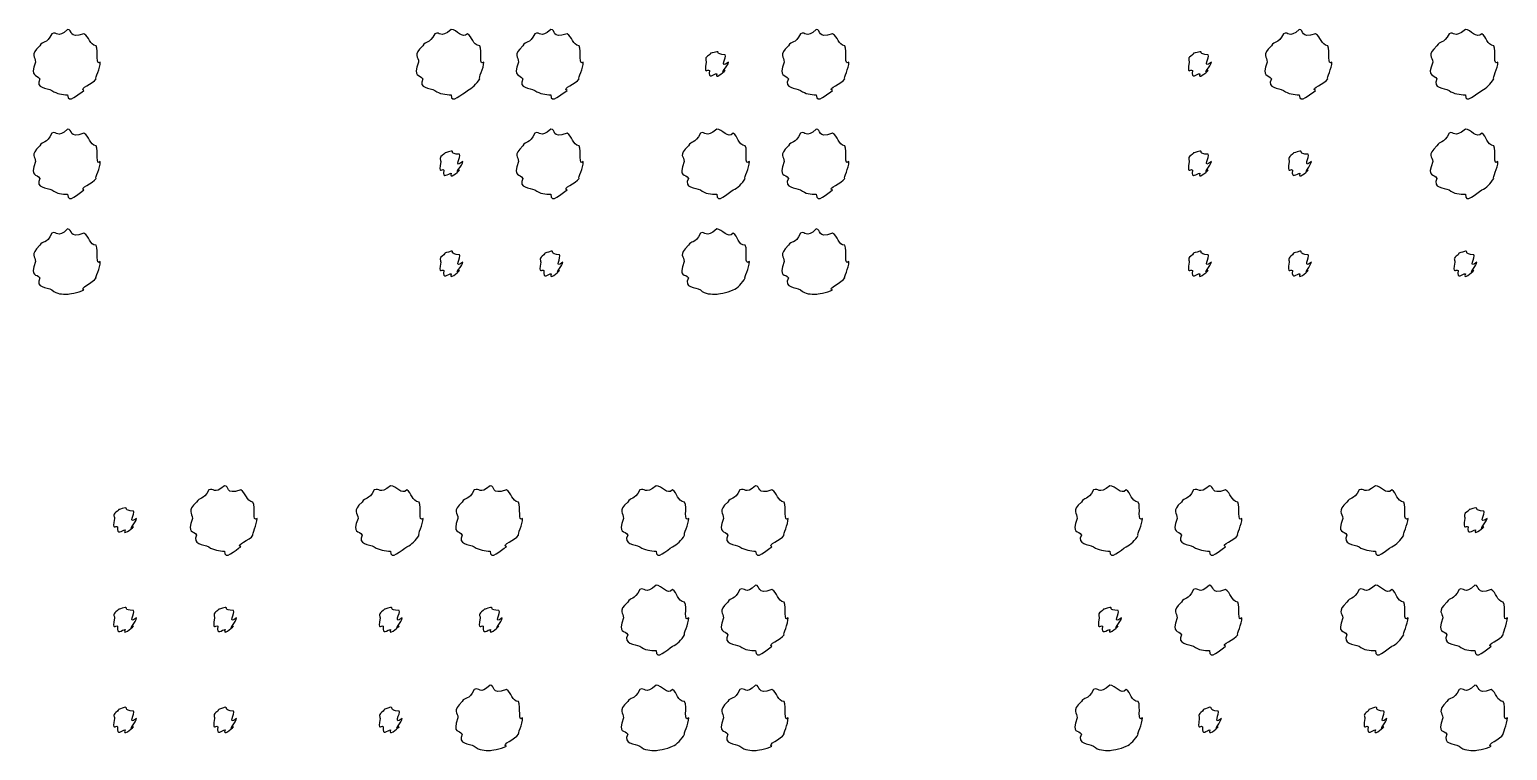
# Model space of a CAD drawing. Header units: millimetres. Extents: x -178 to -32, y 41 to 266.
# Drawn here: x -139.6 to -124.12, y 210.85 to 218.41 of the extents above; entities that cross this region are included whole.
import ezdxf

# ---------------------------------------------------------------- set-up
doc = ezdxf.new("R2010")
doc.units = ezdxf.units.MM
doc.layers.get('0').update_dxf_attribs({"linetype": 'CONTINUOUS'})

msp = doc.modelspace()

# ---------------------------------------------------------------- linework, layer by layer
at = {"color": 0}
for p, q in [((-139.204, 218.408), (-139.204, 218.408)), ((-135.185, 218.408), (-135.185, 218.408)), ((-134.143, 218.408), (-134.143, 218.408)), ((-131.361, 218.408), (-131.361, 218.408)), ((-126.301, 218.408), (-126.301, 218.408)), ((-124.561, 218.408), (-124.561, 218.408)), ((-132.403, 218.176), (-132.403, 218.176)), ((-127.343, 218.176), (-127.343, 218.176)), ((-139.204, 217.366), (-139.204, 217.366)), ((-134.143, 217.366), (-134.143, 217.366)), ((-132.403, 217.366), (-132.403, 217.366)), ((-131.361, 217.366), (-131.361, 217.366)), ((-124.561, 217.366), (-124.561, 217.366)), ((-135.185, 217.135), (-135.185, 217.135)), ((-127.343, 217.135), (-127.343, 217.135)), ((-126.295, 217.135), (-126.295, 217.135)), ((-139.204, 216.319), (-139.204, 216.319)), ((-132.403, 216.319), (-132.403, 216.319)), ((-131.361, 216.319), (-131.361, 216.319)), ((-135.185, 216.087), (-135.185, 216.087)), ((-134.138, 216.087), (-134.138, 216.087)), ((-127.343, 216.087), (-127.343, 216.087)), ((-126.295, 216.087), (-126.295, 216.087)), ((-124.561, 216.087), (-124.561, 216.087)), ((-137.561, 213.628), (-137.561, 213.628)), ((-135.821, 213.628), (-135.821, 213.628)), ((-134.779, 213.628), (-134.779, 213.628)), ((-133.038, 213.628), (-133.038, 213.628)), ((-131.996, 213.628), (-131.996, 213.628)), ((-128.285, 213.628), (-128.285, 213.628)), ((-127.243, 213.628), (-127.243, 213.628)), ((-125.503, 213.628), (-125.503, 213.628)), ((-138.603, 213.396), (-138.603, 213.396)), ((-124.456, 213.396), (-124.456, 213.396)), ((-133.038, 212.586), (-133.038, 212.586)), ((-131.996, 212.586), (-131.996, 212.586)), ((-127.243, 212.586), (-127.243, 212.586)), ((-125.503, 212.586), (-125.503, 212.586)), ((-124.461, 212.586), (-124.461, 212.586)), ((-138.603, 212.354), (-138.603, 212.354)), ((-137.555, 212.354), (-137.555, 212.354)), ((-135.821, 212.354), (-135.821, 212.354)), ((-134.773, 212.354), (-134.773, 212.354)), ((-128.285, 212.354), (-128.285, 212.354)), ((-134.779, 211.539), (-134.779, 211.539)), ((-133.038, 211.539), (-133.038, 211.539)), ((-131.996, 211.539), (-131.996, 211.539)), ((-128.285, 211.539), (-128.285, 211.539)), ((-124.461, 211.539), (-124.461, 211.539)), ((-138.603, 211.307), (-138.603, 211.307)), ((-137.555, 211.307), (-137.555, 211.307)), ((-135.821, 211.307), (-135.821, 211.307)), ((-127.238, 211.307), (-127.238, 211.307)), ((-125.503, 211.307), (-125.503, 211.307))]:
    msp.add_line(p, q, dxfattribs=at)
for points in [[(-139.369, 218.364), (-139.427, 218.248), (-139.465, 218.292), (-139.496, 218.237)], [(-139.204, 218.408), (-139.317, 218.306), (-139.314, 218.393), (-139.369, 218.364)], [(-139.033, 218.364), (-139.204, 218.306), (-139.144, 218.408), (-139.204, 218.408)], [(-138.906, 218.237), (-138.975, 218.248), (-138.978, 218.333), (-139.033, 218.364)], [(-135.356, 218.364), (-135.418, 218.248), (-135.453, 218.292), (-135.483, 218.237)], [(-135.185, 218.408), (-135.308, 218.306), (-135.301, 218.393), (-135.356, 218.364)], [(-135.014, 218.364), (-135.072, 218.306), (-135.126, 218.408), (-135.185, 218.408)], [(-134.887, 218.237), (-134.966, 218.248), (-134.962, 218.333), (-135.014, 218.364)], [(-134.309, 218.364), (-134.367, 218.248), (-134.405, 218.292), (-134.435, 218.237)], [(-134.143, 218.408), (-134.256, 218.306), (-134.253, 218.393), (-134.309, 218.364)], [(-133.972, 218.364), (-134.143, 218.306), (-134.084, 218.408), (-134.143, 218.408)], [(-133.846, 218.237), (-133.914, 218.248), (-133.917, 218.333), (-133.972, 218.364)], [(-131.526, 218.364), (-131.584, 218.248), (-131.623, 218.292), (-131.653, 218.237)], [(-131.361, 218.408), (-131.474, 218.306), (-131.471, 218.393), (-131.526, 218.364)], [(-131.19, 218.364), (-131.361, 218.306), (-131.302, 218.408), (-131.361, 218.408)], [(-131.063, 218.237), (-131.132, 218.248), (-131.135, 218.333), (-131.19, 218.364)], [(-126.466, 218.364), (-126.524, 218.248), (-126.563, 218.292), (-126.593, 218.237)], [(-126.301, 218.408), (-126.414, 218.306), (-126.411, 218.393), (-126.466, 218.364)], [(-126.13, 218.364), (-126.301, 218.306), (-126.242, 218.408), (-126.301, 218.408)], [(-126.003, 218.237), (-126.072, 218.248), (-126.075, 218.333), (-126.13, 218.364)], [(-124.731, 218.364), (-124.793, 218.248), (-124.828, 218.292), (-124.858, 218.237)], [(-124.561, 218.408), (-124.683, 218.306), (-124.676, 218.393), (-124.731, 218.364)], [(-124.389, 218.364), (-124.447, 218.306), (-124.501, 218.408), (-124.561, 218.408)], [(-124.263, 218.237), (-124.341, 218.248), (-124.337, 218.333), (-124.389, 218.364)], [(-139.496, 218.237), (-139.603, 218.138), (-139.54, 218.124), (-139.54, 218.066)], [(-138.862, 218.066), (-138.917, 218.019), (-138.876, 218.182), (-138.906, 218.237)], [(-135.483, 218.237), (-135.594, 218.138), (-135.527, 218.124), (-135.527, 218.066)], [(-134.843, 218.066), (-134.904, 218.019), (-134.857, 218.182), (-134.887, 218.237)], [(-134.435, 218.237), (-134.543, 218.138), (-134.48, 218.124), (-134.48, 218.066)], [(-133.802, 218.066), (-133.857, 218.019), (-133.815, 218.182), (-133.846, 218.237)], [(-132.403, 218.176), (-132.497, 218.152), (-132.458, 218.166), (-132.48, 218.143)], [(-132.315, 218.143), (-132.43, 218.152), (-132.366, 218.176), (-132.403, 218.176)], [(-131.653, 218.237), (-131.761, 218.138), (-131.697, 218.124), (-131.697, 218.066)], [(-131.019, 218.066), (-131.075, 218.019), (-131.033, 218.182), (-131.063, 218.237)], [(-127.343, 218.176), (-127.436, 218.152), (-127.398, 218.166), (-127.42, 218.143)], [(-127.254, 218.143), (-127.37, 218.152), (-127.306, 218.176), (-127.343, 218.176)], [(-126.593, 218.237), (-126.7, 218.138), (-126.637, 218.124), (-126.637, 218.066)], [(-125.959, 218.066), (-126.014, 218.019), (-125.973, 218.182), (-126.003, 218.237)], [(-124.858, 218.237), (-124.97, 218.138), (-124.902, 218.124), (-124.902, 218.066)], [(-124.219, 218.066), (-124.279, 218.019), (-124.232, 218.182), (-124.263, 218.237)], [(-139.54, 218.066), (-139.603, 217.898), (-139.525, 217.945), (-139.496, 217.89)], [(-138.906, 217.89), (-138.917, 217.898), (-138.862, 218.003), (-138.862, 218.066)], [(-135.527, 218.066), (-135.594, 217.898), (-135.512, 217.945), (-135.483, 217.89)], [(-134.887, 217.89), (-134.904, 217.898), (-134.843, 218.003), (-134.843, 218.066)], [(-134.48, 218.066), (-134.543, 217.898), (-134.464, 217.945), (-134.435, 217.89)], [(-133.846, 217.89), (-133.857, 217.898), (-133.802, 218.003), (-133.802, 218.066)], [(-132.48, 218.143), (-132.541, 218.108), (-132.513, 218.095), (-132.513, 218.066)], [(-132.513, 218.066), (-132.541, 217.924), (-132.502, 218), (-132.48, 217.978)], [(-132.281, 218.066), (-132.386, 217.991), (-132.293, 218.121), (-132.315, 218.143)], [(-132.315, 217.978), (-132.386, 217.924), (-132.281, 218.029), (-132.281, 218.066)], [(-131.697, 218.066), (-131.761, 217.898), (-131.682, 217.945), (-131.653, 217.89)], [(-131.063, 217.89), (-131.075, 217.898), (-131.019, 218.003), (-131.019, 218.066)], [(-127.42, 218.143), (-127.48, 218.108), (-127.453, 218.095), (-127.453, 218.066)], [(-127.453, 218.066), (-127.48, 217.924), (-127.442, 218), (-127.42, 217.978)], [(-127.222, 218.066), (-127.326, 217.991), (-127.232, 218.121), (-127.254, 218.143)], [(-127.254, 217.978), (-127.326, 217.924), (-127.222, 218.029), (-127.222, 218.066)], [(-126.637, 218.066), (-126.7, 217.898), (-126.622, 217.945), (-126.593, 217.89)], [(-126.003, 217.89), (-126.014, 217.898), (-125.959, 218.003), (-125.959, 218.066)], [(-124.902, 218.066), (-124.97, 217.898), (-124.887, 217.945), (-124.858, 217.89)], [(-124.263, 217.89), (-124.279, 217.898), (-124.219, 218.003), (-124.219, 218.066)], [(-139.496, 217.89), (-139.545, 217.792), (-139.424, 217.798), (-139.369, 217.769)], [(-139.033, 217.769), (-139.093, 217.792), (-138.935, 217.837), (-138.906, 217.89)], [(-135.483, 217.89), (-135.535, 217.792), (-135.411, 217.798), (-135.356, 217.769)], [(-135.014, 217.769), (-134.966, 217.792), (-134.921, 217.837), (-134.887, 217.89)], [(-134.435, 217.89), (-134.485, 217.792), (-134.364, 217.798), (-134.309, 217.769)], [(-133.972, 217.769), (-134.033, 217.792), (-133.875, 217.837), (-133.846, 217.89)], [(-132.48, 217.978), (-132.497, 217.88), (-132.432, 217.945), (-132.403, 217.945)], [(-132.403, 217.945), (-132.43, 217.88), (-132.337, 217.956), (-132.315, 217.978)], [(-131.653, 217.89), (-131.703, 217.792), (-131.582, 217.798), (-131.526, 217.769)], [(-131.19, 217.769), (-131.251, 217.792), (-131.092, 217.837), (-131.063, 217.89)], [(-127.42, 217.978), (-127.436, 217.88), (-127.371, 217.945), (-127.343, 217.945)], [(-127.343, 217.945), (-127.37, 217.88), (-127.277, 217.956), (-127.254, 217.978)], [(-126.593, 217.89), (-126.643, 217.792), (-126.521, 217.798), (-126.466, 217.769)], [(-126.13, 217.769), (-126.191, 217.792), (-126.032, 217.837), (-126.003, 217.89)], [(-124.858, 217.89), (-124.91, 217.792), (-124.786, 217.798), (-124.731, 217.769)], [(-124.389, 217.769), (-124.341, 217.792), (-124.296, 217.837), (-124.263, 217.89)], [(-139.369, 217.769), (-139.317, 217.733), (-139.259, 217.725), (-139.204, 217.725)], [(-139.204, 217.725), (-139.204, 217.616), (-139.088, 217.738), (-139.033, 217.769)], [(-135.356, 217.769), (-135.308, 217.733), (-135.243, 217.725), (-135.185, 217.725)], [(-135.185, 217.725), (-135.191, 217.616), (-135.069, 217.738), (-135.014, 217.769)], [(-134.309, 217.769), (-134.256, 217.733), (-134.198, 217.725), (-134.143, 217.725)], [(-134.143, 217.725), (-134.143, 217.616), (-134.028, 217.738), (-133.972, 217.769)], [(-131.526, 217.769), (-131.474, 217.733), (-131.416, 217.725), (-131.361, 217.725)], [(-131.361, 217.725), (-131.361, 217.616), (-131.245, 217.738), (-131.19, 217.769)], [(-126.466, 217.769), (-126.414, 217.733), (-126.356, 217.725), (-126.301, 217.725)], [(-126.301, 217.725), (-126.301, 217.616), (-126.185, 217.738), (-126.13, 217.769)], [(-124.731, 217.769), (-124.683, 217.733), (-124.618, 217.725), (-124.561, 217.725)], [(-124.561, 217.725), (-124.566, 217.616), (-124.445, 217.738), (-124.389, 217.769)], [(-139.369, 217.322), (-139.427, 217.201), (-139.465, 217.248), (-139.496, 217.19)], [(-139.204, 217.366), (-139.317, 217.259), (-139.314, 217.351), (-139.369, 217.322)], [(-139.033, 217.322), (-139.204, 217.259), (-139.144, 217.366), (-139.204, 217.366)], [(-138.906, 217.19), (-138.975, 217.201), (-138.978, 217.292), (-139.033, 217.322)], [(-134.309, 217.322), (-134.367, 217.201), (-134.405, 217.248), (-134.435, 217.19)], [(-134.143, 217.366), (-134.256, 217.259), (-134.253, 217.351), (-134.309, 217.322)], [(-133.972, 217.322), (-134.143, 217.259), (-134.084, 217.366), (-134.143, 217.366)], [(-133.846, 217.19), (-133.914, 217.201), (-133.917, 217.292), (-133.972, 217.322)], [(-132.574, 217.322), (-132.636, 217.201), (-132.67, 217.248), (-132.701, 217.19)], [(-132.403, 217.366), (-132.526, 217.259), (-132.519, 217.351), (-132.574, 217.322)], [(-132.232, 217.322), (-132.29, 217.259), (-132.344, 217.366), (-132.403, 217.366)], [(-132.105, 217.19), (-132.184, 217.201), (-132.179, 217.292), (-132.232, 217.322)], [(-131.526, 217.322), (-131.584, 217.201), (-131.623, 217.248), (-131.653, 217.19)], [(-131.361, 217.366), (-131.474, 217.259), (-131.471, 217.351), (-131.526, 217.322)], [(-131.19, 217.322), (-131.361, 217.259), (-131.302, 217.366), (-131.361, 217.366)], [(-131.063, 217.19), (-131.132, 217.201), (-131.135, 217.292), (-131.19, 217.322)], [(-124.731, 217.322), (-124.793, 217.201), (-124.828, 217.248), (-124.858, 217.19)], [(-124.561, 217.366), (-124.683, 217.259), (-124.676, 217.351), (-124.731, 217.322)], [(-124.389, 217.322), (-124.447, 217.259), (-124.501, 217.366), (-124.561, 217.366)], [(-124.263, 217.19), (-124.341, 217.201), (-124.337, 217.292), (-124.389, 217.322)], [(-139.496, 217.19), (-139.603, 217.086), (-139.54, 217.08), (-139.54, 217.025)], [(-138.862, 217.025), (-138.917, 216.969), (-138.876, 217.135), (-138.906, 217.19)], [(-135.262, 217.102), (-135.323, 217.06), (-135.295, 217.054), (-135.295, 217.025)], [(-135.185, 217.135), (-135.279, 217.104), (-135.24, 217.124), (-135.262, 217.102)], [(-135.097, 217.102), (-135.213, 217.104), (-135.148, 217.135), (-135.185, 217.135)], [(-135.064, 217.025), (-135.169, 216.943), (-135.075, 217.08), (-135.097, 217.102)], [(-134.435, 217.19), (-134.543, 217.086), (-134.48, 217.08), (-134.48, 217.025)], [(-133.802, 217.025), (-133.857, 216.969), (-133.815, 217.135), (-133.846, 217.19)], [(-132.701, 217.19), (-132.812, 217.086), (-132.745, 217.08), (-132.745, 217.025)], [(-132.061, 217.025), (-132.122, 216.969), (-132.075, 217.135), (-132.105, 217.19)], [(-131.653, 217.19), (-131.761, 217.086), (-131.697, 217.08), (-131.697, 217.025)], [(-131.019, 217.025), (-131.075, 216.969), (-131.033, 217.135), (-131.063, 217.19)], [(-127.42, 217.102), (-127.48, 217.06), (-127.453, 217.054), (-127.453, 217.025)], [(-127.343, 217.135), (-127.436, 217.104), (-127.398, 217.124), (-127.42, 217.102)], [(-127.254, 217.102), (-127.37, 217.104), (-127.306, 217.135), (-127.343, 217.135)], [(-127.222, 217.025), (-127.326, 216.943), (-127.232, 217.08), (-127.254, 217.102)], [(-126.372, 217.102), (-126.429, 217.06), (-126.406, 217.054), (-126.406, 217.025)], [(-126.295, 217.135), (-126.385, 217.104), (-126.351, 217.124), (-126.372, 217.102)], [(-126.207, 217.102), (-126.319, 217.104), (-126.258, 217.135), (-126.295, 217.135)], [(-126.174, 217.025), (-126.275, 216.943), (-126.185, 217.08), (-126.207, 217.102)], [(-124.858, 217.19), (-124.97, 217.086), (-124.902, 217.08), (-124.902, 217.025)], [(-124.219, 217.025), (-124.279, 216.969), (-124.232, 217.135), (-124.263, 217.19)], [(-139.54, 217.025), (-139.603, 216.851), (-139.525, 216.903), (-139.496, 216.848)], [(-138.906, 216.848), (-138.917, 216.851), (-138.862, 216.961), (-138.862, 217.025)], [(-135.295, 217.025), (-135.323, 216.877), (-135.284, 216.958), (-135.262, 216.936)], [(-135.262, 216.936), (-135.279, 216.833), (-135.214, 216.903), (-135.185, 216.903)], [(-135.185, 216.903), (-135.213, 216.833), (-135.119, 216.914), (-135.097, 216.936)], [(-135.097, 216.936), (-135.169, 216.877), (-135.064, 216.987), (-135.064, 217.025)], [(-134.48, 217.025), (-134.543, 216.851), (-134.464, 216.903), (-134.435, 216.848)], [(-133.846, 216.848), (-133.857, 216.851), (-133.802, 216.961), (-133.802, 217.025)], [(-132.745, 217.025), (-132.812, 216.851), (-132.729, 216.903), (-132.701, 216.848)], [(-132.105, 216.848), (-132.122, 216.851), (-132.061, 216.961), (-132.061, 217.025)], [(-131.697, 217.025), (-131.761, 216.851), (-131.682, 216.903), (-131.653, 216.848)], [(-131.063, 216.848), (-131.075, 216.851), (-131.019, 216.961), (-131.019, 217.025)], [(-127.453, 217.025), (-127.48, 216.877), (-127.442, 216.958), (-127.42, 216.936)], [(-127.42, 216.936), (-127.436, 216.833), (-127.371, 216.903), (-127.343, 216.903)], [(-127.343, 216.903), (-127.37, 216.833), (-127.277, 216.914), (-127.254, 216.936)], [(-127.254, 216.936), (-127.326, 216.877), (-127.222, 216.987), (-127.222, 217.025)], [(-126.406, 217.025), (-126.429, 216.877), (-126.395, 216.958), (-126.372, 216.936)], [(-126.372, 216.936), (-126.385, 216.833), (-126.324, 216.903), (-126.295, 216.903)], [(-126.295, 216.903), (-126.319, 216.833), (-126.229, 216.914), (-126.207, 216.936)], [(-126.207, 216.936), (-126.275, 216.877), (-126.174, 216.987), (-126.174, 217.025)], [(-124.902, 217.025), (-124.97, 216.851), (-124.887, 216.903), (-124.858, 216.848)], [(-124.263, 216.848), (-124.279, 216.851), (-124.219, 216.961), (-124.219, 217.025)], [(-139.496, 216.848), (-139.545, 216.745), (-139.424, 216.756), (-139.369, 216.727)], [(-139.033, 216.727), (-139.093, 216.745), (-138.935, 216.796), (-138.906, 216.848)], [(-134.435, 216.848), (-134.485, 216.745), (-134.364, 216.756), (-134.309, 216.727)], [(-133.972, 216.727), (-134.033, 216.745), (-133.875, 216.796), (-133.846, 216.848)], [(-132.701, 216.848), (-132.753, 216.745), (-132.629, 216.756), (-132.574, 216.727)], [(-132.232, 216.727), (-132.184, 216.745), (-132.138, 216.796), (-132.105, 216.848)], [(-131.653, 216.848), (-131.703, 216.745), (-131.582, 216.756), (-131.526, 216.727)], [(-131.19, 216.727), (-131.251, 216.745), (-131.092, 216.796), (-131.063, 216.848)], [(-124.858, 216.848), (-124.91, 216.745), (-124.786, 216.756), (-124.731, 216.727)], [(-124.389, 216.727), (-124.341, 216.745), (-124.296, 216.796), (-124.263, 216.848)], [(-139.369, 216.727), (-139.317, 216.686), (-139.259, 216.683), (-139.204, 216.683)], [(-139.204, 216.683), (-139.204, 216.569), (-139.088, 216.697), (-139.033, 216.727)], [(-134.309, 216.727), (-134.256, 216.686), (-134.198, 216.683), (-134.143, 216.683)], [(-134.143, 216.683), (-134.143, 216.569), (-134.028, 216.697), (-133.972, 216.727)], [(-132.574, 216.727), (-132.526, 216.686), (-132.461, 216.683), (-132.403, 216.683)], [(-132.403, 216.683), (-132.408, 216.569), (-132.287, 216.697), (-132.232, 216.727)], [(-131.526, 216.727), (-131.474, 216.686), (-131.416, 216.683), (-131.361, 216.683)], [(-131.361, 216.683), (-131.361, 216.569), (-131.245, 216.697), (-131.19, 216.727)], [(-124.731, 216.727), (-124.683, 216.686), (-124.618, 216.683), (-124.561, 216.683)], [(-124.561, 216.683), (-124.566, 216.569), (-124.445, 216.697), (-124.389, 216.727)], [(-139.204, 216.319), (-139.317, 216.209), (-139.314, 216.304), (-139.369, 216.275)], [(-139.033, 216.275), (-139.204, 216.209), (-139.144, 216.319), (-139.204, 216.319)], [(-132.403, 216.319), (-132.526, 216.209), (-132.519, 216.304), (-132.574, 216.275)], [(-132.232, 216.275), (-132.29, 216.209), (-132.344, 216.319), (-132.403, 216.319)], [(-131.361, 216.319), (-131.474, 216.209), (-131.471, 216.304), (-131.526, 216.275)], [(-131.19, 216.275), (-131.361, 216.209), (-131.302, 216.319), (-131.361, 216.319)], [(-139.496, 216.148), (-139.603, 216.039), (-139.54, 216.035), (-139.54, 215.977)], [(-139.369, 216.275), (-139.427, 216.149), (-139.465, 216.203), (-139.496, 216.148)], [(-138.906, 216.148), (-138.975, 216.149), (-138.978, 216.245), (-139.033, 216.275)], [(-138.862, 215.977), (-138.917, 215.922), (-138.876, 216.093), (-138.906, 216.148)], [(-132.701, 216.148), (-132.812, 216.039), (-132.745, 216.035), (-132.745, 215.977)], [(-132.574, 216.275), (-132.636, 216.149), (-132.67, 216.203), (-132.701, 216.148)], [(-132.105, 216.148), (-132.184, 216.149), (-132.179, 216.245), (-132.232, 216.275)], [(-132.061, 215.977), (-132.122, 215.922), (-132.075, 216.093), (-132.105, 216.148)], [(-131.653, 216.148), (-131.761, 216.039), (-131.697, 216.035), (-131.697, 215.977)], [(-131.526, 216.275), (-131.584, 216.149), (-131.623, 216.203), (-131.653, 216.148)], [(-131.063, 216.148), (-131.132, 216.149), (-131.135, 216.245), (-131.19, 216.275)], [(-131.019, 215.977), (-131.075, 215.922), (-131.033, 216.093), (-131.063, 216.148)], [(-135.262, 216.049), (-135.323, 216.006), (-135.295, 216.001), (-135.295, 215.972)], [(-135.185, 216.087), (-135.279, 216.055), (-135.24, 216.074), (-135.262, 216.049)], [(-135.097, 216.049), (-135.213, 216.055), (-135.148, 216.087), (-135.185, 216.087)], [(-135.064, 215.972), (-135.169, 215.889), (-135.075, 216.027), (-135.097, 216.049)], [(-134.215, 216.049), (-134.271, 216.006), (-134.248, 216.001), (-134.248, 215.972)], [(-134.138, 216.087), (-134.227, 216.055), (-134.193, 216.074), (-134.215, 216.049)], [(-134.05, 216.049), (-134.161, 216.055), (-134.101, 216.087), (-134.138, 216.087)], [(-134.016, 215.972), (-134.117, 215.889), (-134.028, 216.027), (-134.05, 216.049)], [(-127.42, 216.049), (-127.48, 216.006), (-127.453, 216.001), (-127.453, 215.972)], [(-127.343, 216.087), (-127.436, 216.055), (-127.398, 216.074), (-127.42, 216.049)], [(-127.254, 216.049), (-127.37, 216.055), (-127.306, 216.087), (-127.343, 216.087)], [(-127.222, 215.972), (-127.326, 215.889), (-127.232, 216.027), (-127.254, 216.049)], [(-126.372, 216.049), (-126.429, 216.006), (-126.406, 216.001), (-126.406, 215.972)], [(-126.295, 216.087), (-126.385, 216.055), (-126.351, 216.074), (-126.372, 216.049)], [(-126.207, 216.049), (-126.319, 216.055), (-126.258, 216.087), (-126.295, 216.087)], [(-126.174, 215.972), (-126.275, 215.889), (-126.185, 216.027), (-126.207, 216.049)], [(-124.637, 216.049), (-124.698, 216.006), (-124.671, 216.001), (-124.671, 215.972)], [(-124.561, 216.087), (-124.654, 216.055), (-124.616, 216.074), (-124.637, 216.049)], [(-124.472, 216.049), (-124.588, 216.055), (-124.523, 216.087), (-124.561, 216.087)], [(-124.439, 215.972), (-124.544, 215.889), (-124.45, 216.027), (-124.472, 216.049)], [(-139.54, 215.977), (-139.603, 215.801), (-139.525, 215.857), (-139.496, 215.806)], [(-138.906, 215.806), (-138.917, 215.801), (-138.862, 215.914), (-138.862, 215.977)], [(-135.295, 215.972), (-135.323, 215.826), (-135.284, 215.908), (-135.262, 215.883)], [(-135.262, 215.883), (-135.279, 215.779), (-135.214, 215.85), (-135.185, 215.85)], [(-135.185, 215.85), (-135.213, 215.779), (-135.119, 215.862), (-135.097, 215.883)], [(-135.097, 215.883), (-135.169, 215.826), (-135.064, 215.938), (-135.064, 215.972)], [(-134.248, 215.972), (-134.271, 215.826), (-134.237, 215.908), (-134.215, 215.883)], [(-134.215, 215.883), (-134.227, 215.779), (-134.167, 215.85), (-134.138, 215.85)], [(-134.138, 215.85), (-134.161, 215.779), (-134.072, 215.862), (-134.05, 215.883)], [(-134.05, 215.883), (-134.117, 215.826), (-134.016, 215.938), (-134.016, 215.972)], [(-132.745, 215.977), (-132.812, 215.801), (-132.729, 215.857), (-132.701, 215.806)], [(-132.105, 215.806), (-132.122, 215.801), (-132.061, 215.914), (-132.061, 215.977)], [(-131.697, 215.977), (-131.761, 215.801), (-131.682, 215.857), (-131.653, 215.806)], [(-131.063, 215.806), (-131.075, 215.801), (-131.019, 215.914), (-131.019, 215.977)], [(-127.453, 215.972), (-127.48, 215.826), (-127.442, 215.908), (-127.42, 215.883)], [(-127.42, 215.883), (-127.436, 215.779), (-127.371, 215.85), (-127.343, 215.85)], [(-127.343, 215.85), (-127.37, 215.779), (-127.277, 215.862), (-127.254, 215.883)], [(-127.254, 215.883), (-127.326, 215.826), (-127.222, 215.938), (-127.222, 215.972)], [(-126.406, 215.972), (-126.429, 215.826), (-126.395, 215.908), (-126.372, 215.883)], [(-126.372, 215.883), (-126.385, 215.779), (-126.324, 215.85), (-126.295, 215.85)], [(-126.295, 215.85), (-126.319, 215.779), (-126.229, 215.862), (-126.207, 215.883)], [(-126.207, 215.883), (-126.275, 215.826), (-126.174, 215.938), (-126.174, 215.972)], [(-124.671, 215.972), (-124.698, 215.826), (-124.66, 215.908), (-124.637, 215.883)], [(-124.637, 215.883), (-124.654, 215.779), (-124.589, 215.85), (-124.561, 215.85)], [(-124.561, 215.85), (-124.588, 215.779), (-124.494, 215.862), (-124.472, 215.883)], [(-124.472, 215.883), (-124.544, 215.826), (-124.439, 215.938), (-124.439, 215.972)], [(-139.496, 215.806), (-139.545, 215.698), (-139.424, 215.713), (-139.369, 215.68)], [(-139.369, 215.68), (-139.317, 215.635), (-139.259, 215.635), (-139.204, 215.635)], [(-139.204, 215.635), (-139.204, 215.635), (-139.088, 215.649), (-139.033, 215.68)], [(-139.033, 215.68), (-139.093, 215.698), (-138.935, 215.754), (-138.906, 215.806)], [(-132.701, 215.806), (-132.753, 215.698), (-132.629, 215.713), (-132.574, 215.68)], [(-132.574, 215.68), (-132.526, 215.635), (-132.461, 215.635), (-132.403, 215.635)], [(-132.403, 215.635), (-132.408, 215.635), (-132.287, 215.649), (-132.232, 215.68)], [(-132.232, 215.68), (-132.184, 215.698), (-132.138, 215.754), (-132.105, 215.806)], [(-131.653, 215.806), (-131.703, 215.698), (-131.582, 215.713), (-131.526, 215.68)], [(-131.526, 215.68), (-131.474, 215.635), (-131.416, 215.635), (-131.361, 215.635)], [(-131.361, 215.635), (-131.361, 215.635), (-131.245, 215.649), (-131.19, 215.68)], [(-131.19, 215.68), (-131.251, 215.698), (-131.092, 215.754), (-131.063, 215.806)], [(-137.726, 213.584), (-137.784, 213.468), (-137.823, 213.512), (-137.853, 213.457)], [(-137.561, 213.628), (-137.674, 213.526), (-137.671, 213.613), (-137.726, 213.584)], [(-137.39, 213.584), (-137.561, 213.526), (-137.501, 213.628), (-137.561, 213.628)], [(-137.263, 213.457), (-137.332, 213.468), (-137.335, 213.553), (-137.39, 213.584)], [(-135.991, 213.584), (-136.053, 213.468), (-136.088, 213.512), (-136.118, 213.457)], [(-135.821, 213.628), (-135.943, 213.526), (-135.936, 213.613), (-135.991, 213.584)], [(-135.649, 213.584), (-135.707, 213.526), (-135.761, 213.628), (-135.821, 213.628)], [(-135.523, 213.457), (-135.601, 213.468), (-135.597, 213.553), (-135.649, 213.584)], [(-134.944, 213.584), (-135.002, 213.468), (-135.041, 213.512), (-135.071, 213.457)], [(-134.779, 213.628), (-134.892, 213.526), (-134.889, 213.613), (-134.944, 213.584)], [(-134.608, 213.584), (-134.779, 213.526), (-134.719, 213.628), (-134.779, 213.628)], [(-134.481, 213.457), (-134.55, 213.468), (-134.553, 213.553), (-134.608, 213.584)], [(-133.209, 213.584), (-133.271, 213.468), (-133.306, 213.512), (-133.336, 213.457)], [(-133.038, 213.628), (-133.161, 213.526), (-133.154, 213.613), (-133.209, 213.584)], [(-132.867, 213.584), (-132.925, 213.526), (-132.979, 213.628), (-133.038, 213.628)], [(-132.74, 213.457), (-132.819, 213.468), (-132.815, 213.553), (-132.867, 213.584)], [(-132.162, 213.584), (-132.22, 213.468), (-132.258, 213.512), (-132.288, 213.457)], [(-131.996, 213.628), (-132.109, 213.526), (-132.106, 213.613), (-132.162, 213.584)], [(-131.825, 213.584), (-131.996, 213.526), (-131.937, 213.628), (-131.996, 213.628)], [(-131.699, 213.457), (-131.767, 213.468), (-131.77, 213.553), (-131.825, 213.584)], [(-128.456, 213.584), (-128.518, 213.468), (-128.553, 213.512), (-128.583, 213.457)], [(-128.285, 213.628), (-128.408, 213.526), (-128.401, 213.613), (-128.456, 213.584)], [(-128.114, 213.584), (-128.172, 213.526), (-128.226, 213.628), (-128.285, 213.628)], [(-127.988, 213.457), (-128.066, 213.468), (-128.062, 213.553), (-128.114, 213.584)], [(-127.409, 213.584), (-127.467, 213.468), (-127.505, 213.512), (-127.536, 213.457)], [(-127.243, 213.628), (-127.356, 213.526), (-127.354, 213.613), (-127.409, 213.584)], [(-127.073, 213.584), (-127.243, 213.526), (-127.184, 213.628), (-127.243, 213.628)], [(-126.946, 213.457), (-127.015, 213.468), (-127.018, 213.553), (-127.073, 213.584)], [(-125.674, 213.584), (-125.736, 213.468), (-125.77, 213.512), (-125.801, 213.457)], [(-125.503, 213.628), (-125.626, 213.526), (-125.619, 213.613), (-125.674, 213.584)], [(-125.332, 213.584), (-125.39, 213.526), (-125.444, 213.628), (-125.503, 213.628)], [(-125.205, 213.457), (-125.284, 213.468), (-125.28, 213.553), (-125.332, 213.584)], [(-138.68, 213.363), (-138.74, 213.327), (-138.713, 213.315), (-138.713, 213.286)], [(-138.603, 213.396), (-138.696, 213.371), (-138.658, 213.385), (-138.68, 213.363)], [(-138.514, 213.363), (-138.63, 213.371), (-138.565, 213.396), (-138.603, 213.396)], [(-138.482, 213.286), (-138.586, 213.21), (-138.492, 213.341), (-138.514, 213.363)], [(-137.853, 213.457), (-137.96, 213.358), (-137.897, 213.344), (-137.897, 213.286)], [(-137.219, 213.286), (-137.274, 213.239), (-137.233, 213.402), (-137.263, 213.457)], [(-136.118, 213.457), (-136.23, 213.358), (-136.162, 213.344), (-136.162, 213.286)], [(-135.479, 213.286), (-135.539, 213.239), (-135.492, 213.402), (-135.523, 213.457)], [(-135.071, 213.457), (-135.178, 213.358), (-135.115, 213.344), (-135.115, 213.286)], [(-134.437, 213.286), (-134.492, 213.239), (-134.451, 213.402), (-134.481, 213.457)], [(-133.336, 213.457), (-133.447, 213.358), (-133.38, 213.344), (-133.38, 213.286)], [(-132.696, 213.286), (-132.757, 213.239), (-132.71, 213.402), (-132.74, 213.457)], [(-132.288, 213.457), (-132.396, 213.358), (-132.333, 213.344), (-132.333, 213.286)], [(-131.655, 213.286), (-131.71, 213.239), (-131.668, 213.402), (-131.699, 213.457)], [(-128.583, 213.457), (-128.694, 213.358), (-128.627, 213.344), (-128.627, 213.286)], [(-127.944, 213.286), (-128.004, 213.239), (-127.957, 213.402), (-127.988, 213.457)], [(-127.536, 213.457), (-127.643, 213.358), (-127.58, 213.344), (-127.58, 213.286)], [(-126.902, 213.286), (-126.957, 213.239), (-126.915, 213.402), (-126.946, 213.457)], [(-125.801, 213.457), (-125.912, 213.358), (-125.845, 213.344), (-125.845, 213.286)], [(-125.161, 213.286), (-125.222, 213.239), (-125.175, 213.402), (-125.205, 213.457)], [(-124.533, 213.363), (-124.589, 213.327), (-124.566, 213.315), (-124.566, 213.286)], [(-124.456, 213.396), (-124.545, 213.371), (-124.511, 213.385), (-124.533, 213.363)], [(-124.368, 213.363), (-124.479, 213.371), (-124.418, 213.396), (-124.456, 213.396)], [(-124.334, 213.286), (-124.435, 213.21), (-124.345, 213.341), (-124.368, 213.363)], [(-138.713, 213.286), (-138.74, 213.144), (-138.702, 213.22), (-138.68, 213.198)], [(-138.514, 213.198), (-138.586, 213.144), (-138.482, 213.249), (-138.482, 213.286)], [(-137.897, 213.286), (-137.96, 213.118), (-137.882, 213.165), (-137.853, 213.11)], [(-137.263, 213.11), (-137.274, 213.118), (-137.219, 213.222), (-137.219, 213.286)], [(-136.162, 213.286), (-136.23, 213.118), (-136.147, 213.165), (-136.118, 213.11)], [(-135.523, 213.11), (-135.539, 213.118), (-135.479, 213.222), (-135.479, 213.286)], [(-135.115, 213.286), (-135.178, 213.118), (-135.1, 213.165), (-135.071, 213.11)], [(-134.481, 213.11), (-134.492, 213.118), (-134.437, 213.222), (-134.437, 213.286)], [(-133.38, 213.286), (-133.447, 213.118), (-133.365, 213.165), (-133.336, 213.11)], [(-132.74, 213.11), (-132.757, 213.118), (-132.696, 213.222), (-132.696, 213.286)], [(-132.333, 213.286), (-132.396, 213.118), (-132.317, 213.165), (-132.288, 213.11)], [(-131.699, 213.11), (-131.71, 213.118), (-131.655, 213.222), (-131.655, 213.286)], [(-128.627, 213.286), (-128.694, 213.118), (-128.612, 213.165), (-128.583, 213.11)], [(-127.988, 213.11), (-128.004, 213.118), (-127.944, 213.222), (-127.944, 213.286)], [(-127.58, 213.286), (-127.643, 213.118), (-127.564, 213.165), (-127.536, 213.11)], [(-126.946, 213.11), (-126.957, 213.118), (-126.902, 213.222), (-126.902, 213.286)], [(-125.845, 213.286), (-125.912, 213.118), (-125.829, 213.165), (-125.801, 213.11)], [(-125.205, 213.11), (-125.222, 213.118), (-125.161, 213.222), (-125.161, 213.286)], [(-124.566, 213.286), (-124.589, 213.144), (-124.555, 213.22), (-124.533, 213.198)], [(-124.368, 213.198), (-124.435, 213.144), (-124.334, 213.249), (-124.334, 213.286)], [(-138.68, 213.198), (-138.696, 213.1), (-138.631, 213.165), (-138.603, 213.165)], [(-138.603, 213.165), (-138.63, 213.1), (-138.537, 213.175), (-138.514, 213.198)], [(-137.853, 213.11), (-137.903, 213.012), (-137.781, 213.017), (-137.726, 212.988)], [(-137.39, 212.988), (-137.451, 213.012), (-137.292, 213.057), (-137.263, 213.11)], [(-136.118, 213.11), (-136.17, 213.012), (-136.046, 213.017), (-135.991, 212.988)], [(-135.649, 212.988), (-135.601, 213.012), (-135.556, 213.057), (-135.523, 213.11)], [(-135.071, 213.11), (-135.12, 213.012), (-134.999, 213.017), (-134.944, 212.988)], [(-134.608, 212.988), (-134.668, 213.012), (-134.51, 213.057), (-134.481, 213.11)], [(-133.336, 213.11), (-133.388, 213.012), (-133.264, 213.017), (-133.209, 212.988)], [(-132.867, 212.988), (-132.819, 213.012), (-132.774, 213.057), (-132.74, 213.11)], [(-132.288, 213.11), (-132.338, 213.012), (-132.217, 213.017), (-132.162, 212.988)], [(-131.825, 212.988), (-131.886, 213.012), (-131.728, 213.057), (-131.699, 213.11)], [(-128.583, 213.11), (-128.635, 213.012), (-128.511, 213.017), (-128.456, 212.988)], [(-128.114, 212.988), (-128.066, 213.012), (-128.021, 213.057), (-127.988, 213.11)], [(-127.536, 213.11), (-127.585, 213.012), (-127.464, 213.017), (-127.409, 212.988)], [(-127.073, 212.988), (-127.133, 213.012), (-126.975, 213.057), (-126.946, 213.11)], [(-125.801, 213.11), (-125.853, 213.012), (-125.729, 213.017), (-125.674, 212.988)], [(-125.332, 212.988), (-125.284, 213.012), (-125.239, 213.057), (-125.205, 213.11)], [(-124.533, 213.198), (-124.545, 213.1), (-124.485, 213.165), (-124.456, 213.165)], [(-124.456, 213.165), (-124.479, 213.1), (-124.389, 213.175), (-124.368, 213.198)], [(-137.726, 212.988), (-137.674, 212.953), (-137.616, 212.944), (-137.561, 212.944)], [(-137.561, 212.944), (-137.561, 212.835), (-137.445, 212.958), (-137.39, 212.988)], [(-135.991, 212.988), (-135.943, 212.953), (-135.878, 212.944), (-135.821, 212.944)], [(-135.821, 212.944), (-135.826, 212.835), (-135.705, 212.958), (-135.649, 212.988)], [(-134.944, 212.988), (-134.892, 212.953), (-134.834, 212.944), (-134.779, 212.944)], [(-134.779, 212.944), (-134.779, 212.835), (-134.663, 212.958), (-134.608, 212.988)], [(-133.209, 212.988), (-133.161, 212.953), (-133.096, 212.944), (-133.038, 212.944)], [(-133.038, 212.944), (-133.044, 212.835), (-132.922, 212.958), (-132.867, 212.988)], [(-132.162, 212.988), (-132.109, 212.953), (-132.051, 212.944), (-131.996, 212.944)], [(-131.996, 212.944), (-131.996, 212.835), (-131.881, 212.958), (-131.825, 212.988)], [(-128.456, 212.988), (-128.408, 212.953), (-128.343, 212.944), (-128.285, 212.944)], [(-128.285, 212.944), (-128.291, 212.835), (-128.169, 212.958), (-128.114, 212.988)], [(-127.409, 212.988), (-127.356, 212.953), (-127.298, 212.944), (-127.243, 212.944)], [(-127.243, 212.944), (-127.243, 212.835), (-127.128, 212.958), (-127.073, 212.988)], [(-125.674, 212.988), (-125.626, 212.953), (-125.561, 212.944), (-125.503, 212.944)], [(-125.503, 212.944), (-125.508, 212.835), (-125.387, 212.958), (-125.332, 212.988)], [(-133.038, 212.586), (-133.161, 212.478), (-133.154, 212.571), (-133.209, 212.542)], [(-132.867, 212.542), (-132.925, 212.478), (-132.979, 212.586), (-133.038, 212.586)], [(-131.996, 212.586), (-132.109, 212.478), (-132.106, 212.571), (-132.162, 212.542)], [(-131.825, 212.542), (-131.996, 212.478), (-131.937, 212.586), (-131.996, 212.586)], [(-127.243, 212.586), (-127.356, 212.478), (-127.354, 212.571), (-127.409, 212.542)], [(-127.073, 212.542), (-127.243, 212.478), (-127.184, 212.586), (-127.243, 212.586)], [(-125.503, 212.586), (-125.626, 212.478), (-125.619, 212.571), (-125.674, 212.542)], [(-125.332, 212.542), (-125.39, 212.478), (-125.444, 212.586), (-125.503, 212.586)], [(-124.461, 212.586), (-124.574, 212.478), (-124.571, 212.571), (-124.627, 212.542)], [(-124.29, 212.542), (-124.461, 212.478), (-124.402, 212.586), (-124.461, 212.586)], [(-133.209, 212.542), (-133.271, 212.421), (-133.306, 212.467), (-133.336, 212.409)], [(-132.74, 212.409), (-132.819, 212.421), (-132.815, 212.512), (-132.867, 212.542)], [(-132.162, 212.542), (-132.22, 212.421), (-132.258, 212.467), (-132.288, 212.409)], [(-131.699, 212.409), (-131.767, 212.421), (-131.77, 212.512), (-131.825, 212.542)], [(-127.409, 212.542), (-127.467, 212.421), (-127.505, 212.467), (-127.536, 212.409)], [(-126.946, 212.409), (-127.015, 212.421), (-127.018, 212.512), (-127.073, 212.542)], [(-125.674, 212.542), (-125.736, 212.421), (-125.77, 212.467), (-125.801, 212.409)], [(-125.205, 212.409), (-125.284, 212.421), (-125.28, 212.512), (-125.332, 212.542)], [(-124.627, 212.542), (-124.684, 212.421), (-124.723, 212.467), (-124.754, 212.409)], [(-124.164, 212.409), (-124.232, 212.421), (-124.235, 212.512), (-124.29, 212.542)], [(-138.68, 212.321), (-138.74, 212.28), (-138.713, 212.273), (-138.713, 212.244)], [(-138.603, 212.354), (-138.696, 212.324), (-138.658, 212.343), (-138.68, 212.321)], [(-138.514, 212.321), (-138.63, 212.324), (-138.565, 212.354), (-138.603, 212.354)], [(-138.482, 212.244), (-138.586, 212.163), (-138.492, 212.299), (-138.514, 212.321)], [(-137.632, 212.321), (-137.689, 212.28), (-137.666, 212.273), (-137.666, 212.244)], [(-137.555, 212.354), (-137.645, 212.324), (-137.61, 212.343), (-137.632, 212.321)], [(-137.467, 212.321), (-137.579, 212.324), (-137.518, 212.354), (-137.555, 212.354)], [(-137.434, 212.244), (-137.535, 212.163), (-137.445, 212.299), (-137.467, 212.321)], [(-135.897, 212.321), (-135.958, 212.28), (-135.931, 212.273), (-135.931, 212.244)], [(-135.821, 212.354), (-135.914, 212.324), (-135.876, 212.343), (-135.897, 212.321)], [(-135.732, 212.321), (-135.848, 212.324), (-135.783, 212.354), (-135.821, 212.354)], [(-135.699, 212.244), (-135.804, 212.163), (-135.71, 212.299), (-135.732, 212.321)], [(-134.85, 212.321), (-134.907, 212.28), (-134.883, 212.273), (-134.883, 212.244)], [(-134.773, 212.354), (-134.863, 212.324), (-134.828, 212.343), (-134.85, 212.321)], [(-134.685, 212.321), (-134.796, 212.324), (-134.736, 212.354), (-134.773, 212.354)], [(-134.652, 212.244), (-134.752, 212.163), (-134.663, 212.299), (-134.685, 212.321)], [(-133.336, 212.409), (-133.447, 212.306), (-133.38, 212.299), (-133.38, 212.244)], [(-132.696, 212.244), (-132.757, 212.189), (-132.71, 212.354), (-132.74, 212.409)], [(-132.288, 212.409), (-132.396, 212.306), (-132.333, 212.299), (-132.333, 212.244)], [(-131.655, 212.244), (-131.71, 212.189), (-131.668, 212.354), (-131.699, 212.409)], [(-128.362, 212.321), (-128.423, 212.28), (-128.396, 212.273), (-128.396, 212.244)], [(-128.285, 212.354), (-128.379, 212.324), (-128.341, 212.343), (-128.362, 212.321)], [(-128.197, 212.321), (-128.313, 212.324), (-128.248, 212.354), (-128.285, 212.354)], [(-128.164, 212.244), (-128.269, 212.163), (-128.175, 212.299), (-128.197, 212.321)], [(-127.536, 212.409), (-127.643, 212.306), (-127.58, 212.299), (-127.58, 212.244)], [(-126.902, 212.244), (-126.957, 212.189), (-126.915, 212.354), (-126.946, 212.409)], [(-125.801, 212.409), (-125.912, 212.306), (-125.845, 212.299), (-125.845, 212.244)], [(-125.161, 212.244), (-125.222, 212.189), (-125.175, 212.354), (-125.205, 212.409)], [(-124.754, 212.409), (-124.861, 212.306), (-124.798, 212.299), (-124.798, 212.244)], [(-124.12, 212.244), (-124.175, 212.189), (-124.133, 212.354), (-124.164, 212.409)], [(-138.713, 212.244), (-138.74, 212.097), (-138.702, 212.178), (-138.68, 212.156)], [(-138.68, 212.156), (-138.696, 212.053), (-138.631, 212.123), (-138.603, 212.123)], [(-138.603, 212.123), (-138.63, 212.053), (-138.537, 212.134), (-138.514, 212.156)], [(-138.514, 212.156), (-138.586, 212.097), (-138.482, 212.207), (-138.482, 212.244)], [(-137.666, 212.244), (-137.689, 212.097), (-137.655, 212.178), (-137.632, 212.156)], [(-137.632, 212.156), (-137.645, 212.053), (-137.584, 212.123), (-137.555, 212.123)], [(-137.555, 212.123), (-137.579, 212.053), (-137.489, 212.134), (-137.467, 212.156)], [(-137.467, 212.156), (-137.535, 212.097), (-137.434, 212.207), (-137.434, 212.244)], [(-135.931, 212.244), (-135.958, 212.097), (-135.92, 212.178), (-135.897, 212.156)], [(-135.897, 212.156), (-135.914, 212.053), (-135.849, 212.123), (-135.821, 212.123)], [(-135.821, 212.123), (-135.848, 212.053), (-135.754, 212.134), (-135.732, 212.156)], [(-135.732, 212.156), (-135.804, 212.097), (-135.699, 212.207), (-135.699, 212.244)], [(-134.883, 212.244), (-134.907, 212.097), (-134.872, 212.178), (-134.85, 212.156)], [(-134.85, 212.156), (-134.863, 212.053), (-134.802, 212.123), (-134.773, 212.123)], [(-134.773, 212.123), (-134.796, 212.053), (-134.707, 212.134), (-134.685, 212.156)], [(-134.685, 212.156), (-134.752, 212.097), (-134.652, 212.207), (-134.652, 212.244)], [(-133.38, 212.244), (-133.447, 212.071), (-133.365, 212.123), (-133.336, 212.068)], [(-132.74, 212.068), (-132.757, 212.071), (-132.696, 212.181), (-132.696, 212.244)], [(-132.333, 212.244), (-132.396, 212.071), (-132.317, 212.123), (-132.288, 212.068)], [(-131.699, 212.068), (-131.71, 212.071), (-131.655, 212.181), (-131.655, 212.244)], [(-128.396, 212.244), (-128.423, 212.097), (-128.385, 212.178), (-128.362, 212.156)], [(-128.362, 212.156), (-128.379, 212.053), (-128.314, 212.123), (-128.285, 212.123)], [(-128.285, 212.123), (-128.313, 212.053), (-128.219, 212.134), (-128.197, 212.156)], [(-128.197, 212.156), (-128.269, 212.097), (-128.164, 212.207), (-128.164, 212.244)], [(-127.58, 212.244), (-127.643, 212.071), (-127.564, 212.123), (-127.536, 212.068)], [(-126.946, 212.068), (-126.957, 212.071), (-126.902, 212.181), (-126.902, 212.244)], [(-125.845, 212.244), (-125.912, 212.071), (-125.829, 212.123), (-125.801, 212.068)], [(-125.205, 212.068), (-125.222, 212.071), (-125.161, 212.181), (-125.161, 212.244)], [(-124.798, 212.244), (-124.861, 212.071), (-124.782, 212.123), (-124.754, 212.068)], [(-124.164, 212.068), (-124.175, 212.071), (-124.12, 212.181), (-124.12, 212.244)], [(-133.336, 212.068), (-133.388, 211.964), (-133.264, 211.975), (-133.209, 211.946)], [(-132.867, 211.946), (-132.819, 211.964), (-132.774, 212.015), (-132.74, 212.068)], [(-132.288, 212.068), (-132.338, 211.964), (-132.217, 211.975), (-132.162, 211.946)], [(-131.825, 211.946), (-131.886, 211.964), (-131.728, 212.015), (-131.699, 212.068)], [(-127.536, 212.068), (-127.585, 211.964), (-127.464, 211.975), (-127.409, 211.946)], [(-127.073, 211.946), (-127.133, 211.964), (-126.975, 212.015), (-126.946, 212.068)], [(-125.801, 212.068), (-125.853, 211.964), (-125.729, 211.975), (-125.674, 211.946)], [(-125.332, 211.946), (-125.284, 211.964), (-125.239, 212.015), (-125.205, 212.068)], [(-124.754, 212.068), (-124.803, 211.964), (-124.682, 211.975), (-124.627, 211.946)], [(-124.29, 211.946), (-124.351, 211.964), (-124.193, 212.015), (-124.164, 212.068)], [(-133.209, 211.946), (-133.161, 211.905), (-133.096, 211.902), (-133.038, 211.902)], [(-133.038, 211.902), (-133.044, 211.788), (-132.922, 211.916), (-132.867, 211.946)], [(-132.162, 211.946), (-132.109, 211.905), (-132.051, 211.902), (-131.996, 211.902)], [(-131.996, 211.902), (-131.996, 211.788), (-131.881, 211.916), (-131.825, 211.946)], [(-127.409, 211.946), (-127.356, 211.905), (-127.298, 211.902), (-127.243, 211.902)], [(-127.243, 211.902), (-127.243, 211.788), (-127.128, 211.916), (-127.073, 211.946)], [(-125.674, 211.946), (-125.626, 211.905), (-125.561, 211.902), (-125.503, 211.902)], [(-125.503, 211.902), (-125.508, 211.788), (-125.387, 211.916), (-125.332, 211.946)], [(-124.627, 211.946), (-124.574, 211.905), (-124.516, 211.902), (-124.461, 211.902)], [(-124.461, 211.902), (-124.461, 211.788), (-124.345, 211.916), (-124.29, 211.946)], [(-134.779, 211.539), (-134.892, 211.428), (-134.889, 211.523), (-134.944, 211.495)], [(-134.608, 211.495), (-134.779, 211.428), (-134.719, 211.539), (-134.779, 211.539)], [(-133.038, 211.539), (-133.161, 211.428), (-133.154, 211.523), (-133.209, 211.495)], [(-132.867, 211.495), (-132.925, 211.428), (-132.979, 211.539), (-133.038, 211.539)], [(-131.996, 211.539), (-132.109, 211.428), (-132.106, 211.523), (-132.162, 211.495)], [(-131.825, 211.495), (-131.996, 211.428), (-131.937, 211.539), (-131.996, 211.539)], [(-128.285, 211.539), (-128.408, 211.428), (-128.401, 211.523), (-128.456, 211.495)], [(-128.114, 211.495), (-128.172, 211.428), (-128.226, 211.539), (-128.285, 211.539)], [(-124.461, 211.539), (-124.574, 211.428), (-124.571, 211.523), (-124.627, 211.495)], [(-124.29, 211.495), (-124.461, 211.428), (-124.402, 211.539), (-124.461, 211.539)], [(-135.071, 211.368), (-135.178, 211.259), (-135.115, 211.255), (-135.115, 211.197)], [(-134.944, 211.495), (-135.002, 211.369), (-135.041, 211.423), (-135.071, 211.368)], [(-134.481, 211.368), (-134.55, 211.369), (-134.553, 211.464), (-134.608, 211.495)], [(-134.437, 211.197), (-134.492, 211.142), (-134.451, 211.312), (-134.481, 211.368)], [(-133.336, 211.368), (-133.447, 211.259), (-133.38, 211.255), (-133.38, 211.197)], [(-133.209, 211.495), (-133.271, 211.369), (-133.306, 211.423), (-133.336, 211.368)], [(-132.74, 211.368), (-132.819, 211.369), (-132.815, 211.464), (-132.867, 211.495)], [(-132.696, 211.197), (-132.757, 211.142), (-132.71, 211.312), (-132.74, 211.368)], [(-132.288, 211.368), (-132.396, 211.259), (-132.333, 211.255), (-132.333, 211.197)], [(-132.162, 211.495), (-132.22, 211.369), (-132.258, 211.423), (-132.288, 211.368)], [(-131.699, 211.368), (-131.767, 211.369), (-131.77, 211.464), (-131.825, 211.495)], [(-131.655, 211.197), (-131.71, 211.142), (-131.668, 211.312), (-131.699, 211.368)], [(-128.583, 211.368), (-128.694, 211.259), (-128.627, 211.255), (-128.627, 211.197)], [(-128.456, 211.495), (-128.518, 211.369), (-128.553, 211.423), (-128.583, 211.368)], [(-127.988, 211.368), (-128.066, 211.369), (-128.062, 211.464), (-128.114, 211.495)], [(-127.944, 211.197), (-128.004, 211.142), (-127.957, 211.312), (-127.988, 211.368)], [(-124.754, 211.368), (-124.861, 211.259), (-124.798, 211.255), (-124.798, 211.197)], [(-124.627, 211.495), (-124.684, 211.369), (-124.723, 211.423), (-124.754, 211.368)], [(-124.164, 211.368), (-124.232, 211.369), (-124.235, 211.464), (-124.29, 211.495)], [(-124.12, 211.197), (-124.175, 211.142), (-124.133, 211.312), (-124.164, 211.368)], [(-138.68, 211.268), (-138.74, 211.226), (-138.713, 211.22), (-138.713, 211.191)], [(-138.713, 211.191), (-138.74, 211.045), (-138.702, 211.128), (-138.68, 211.103)], [(-138.603, 211.307), (-138.696, 211.274), (-138.658, 211.293), (-138.68, 211.268)], [(-138.514, 211.268), (-138.63, 211.274), (-138.565, 211.307), (-138.603, 211.307)], [(-138.482, 211.191), (-138.586, 211.109), (-138.492, 211.247), (-138.514, 211.268)], [(-138.514, 211.103), (-138.586, 211.045), (-138.482, 211.158), (-138.482, 211.191)], [(-137.632, 211.268), (-137.689, 211.226), (-137.666, 211.22), (-137.666, 211.191)], [(-137.666, 211.191), (-137.689, 211.045), (-137.655, 211.128), (-137.632, 211.103)], [(-137.555, 211.307), (-137.645, 211.274), (-137.61, 211.293), (-137.632, 211.268)], [(-137.467, 211.268), (-137.579, 211.274), (-137.518, 211.307), (-137.555, 211.307)], [(-137.434, 211.191), (-137.535, 211.109), (-137.445, 211.247), (-137.467, 211.268)], [(-137.467, 211.103), (-137.535, 211.045), (-137.434, 211.158), (-137.434, 211.191)], [(-135.897, 211.268), (-135.958, 211.226), (-135.931, 211.22), (-135.931, 211.191)], [(-135.931, 211.191), (-135.958, 211.045), (-135.92, 211.128), (-135.897, 211.103)], [(-135.821, 211.307), (-135.914, 211.274), (-135.876, 211.293), (-135.897, 211.268)], [(-135.732, 211.268), (-135.848, 211.274), (-135.783, 211.307), (-135.821, 211.307)], [(-135.699, 211.191), (-135.804, 211.109), (-135.71, 211.247), (-135.732, 211.268)], [(-135.732, 211.103), (-135.804, 211.045), (-135.699, 211.158), (-135.699, 211.191)], [(-135.115, 211.197), (-135.178, 211.02), (-135.1, 211.077), (-135.071, 211.026)], [(-134.481, 211.026), (-134.492, 211.02), (-134.437, 211.133), (-134.437, 211.197)], [(-133.38, 211.197), (-133.447, 211.02), (-133.365, 211.077), (-133.336, 211.026)], [(-132.74, 211.026), (-132.757, 211.02), (-132.696, 211.133), (-132.696, 211.197)], [(-132.333, 211.197), (-132.396, 211.02), (-132.317, 211.077), (-132.288, 211.026)], [(-131.699, 211.026), (-131.71, 211.02), (-131.655, 211.133), (-131.655, 211.197)], [(-128.627, 211.197), (-128.694, 211.02), (-128.612, 211.077), (-128.583, 211.026)], [(-127.988, 211.026), (-128.004, 211.02), (-127.944, 211.133), (-127.944, 211.197)], [(-127.315, 211.268), (-127.371, 211.226), (-127.348, 211.22), (-127.348, 211.191)], [(-127.348, 211.191), (-127.371, 211.045), (-127.337, 211.128), (-127.315, 211.103)], [(-127.238, 211.307), (-127.327, 211.274), (-127.293, 211.293), (-127.315, 211.268)], [(-127.15, 211.268), (-127.261, 211.274), (-127.201, 211.307), (-127.238, 211.307)], [(-127.117, 211.191), (-127.217, 211.109), (-127.128, 211.247), (-127.15, 211.268)], [(-127.15, 211.103), (-127.217, 211.045), (-127.117, 211.158), (-127.117, 211.191)], [(-125.58, 211.268), (-125.641, 211.226), (-125.613, 211.22), (-125.613, 211.191)], [(-125.613, 211.191), (-125.641, 211.045), (-125.602, 211.128), (-125.58, 211.103)], [(-125.503, 211.307), (-125.597, 211.274), (-125.558, 211.293), (-125.58, 211.268)], [(-125.415, 211.268), (-125.531, 211.274), (-125.466, 211.307), (-125.503, 211.307)], [(-125.382, 211.191), (-125.487, 211.109), (-125.393, 211.247), (-125.415, 211.268)], [(-125.415, 211.103), (-125.487, 211.045), (-125.382, 211.158), (-125.382, 211.191)], [(-124.798, 211.197), (-124.861, 211.02), (-124.782, 211.077), (-124.754, 211.026)], [(-124.164, 211.026), (-124.175, 211.02), (-124.12, 211.133), (-124.12, 211.197)], [(-138.68, 211.103), (-138.696, 210.998), (-138.631, 211.07), (-138.603, 211.07)], [(-138.603, 211.07), (-138.63, 210.998), (-138.537, 211.081), (-138.514, 211.103)], [(-137.632, 211.103), (-137.645, 210.998), (-137.584, 211.07), (-137.555, 211.07)], [(-137.555, 211.07), (-137.579, 210.998), (-137.489, 211.081), (-137.467, 211.103)], [(-135.897, 211.103), (-135.914, 210.998), (-135.849, 211.07), (-135.821, 211.07)], [(-135.821, 211.07), (-135.848, 210.998), (-135.754, 211.081), (-135.732, 211.103)], [(-127.315, 211.103), (-127.327, 210.998), (-127.267, 211.07), (-127.238, 211.07)], [(-127.238, 211.07), (-127.261, 210.998), (-127.172, 211.081), (-127.15, 211.103)], [(-125.58, 211.103), (-125.597, 210.998), (-125.532, 211.07), (-125.503, 211.07)], [(-125.503, 211.07), (-125.531, 210.998), (-125.437, 211.081), (-125.415, 211.103)], [(-135.071, 211.026), (-135.12, 210.917), (-134.999, 210.932), (-134.944, 210.899)], [(-134.944, 210.899), (-134.892, 210.855), (-134.834, 210.855), (-134.779, 210.855)], [(-134.779, 210.855), (-134.779, 210.855), (-134.663, 210.869), (-134.608, 210.899)], [(-134.608, 210.899), (-134.668, 210.917), (-134.51, 210.973), (-134.481, 211.026)], [(-133.336, 211.026), (-133.388, 210.917), (-133.264, 210.932), (-133.209, 210.899)], [(-133.209, 210.899), (-133.161, 210.855), (-133.096, 210.855), (-133.038, 210.855)], [(-133.038, 210.855), (-133.044, 210.855), (-132.922, 210.869), (-132.867, 210.899)], [(-132.867, 210.899), (-132.819, 210.917), (-132.774, 210.973), (-132.74, 211.026)], [(-132.288, 211.026), (-132.338, 210.917), (-132.217, 210.932), (-132.162, 210.899)], [(-132.162, 210.899), (-132.109, 210.855), (-132.051, 210.855), (-131.996, 210.855)], [(-131.996, 210.855), (-131.996, 210.855), (-131.881, 210.869), (-131.825, 210.899)], [(-131.825, 210.899), (-131.886, 210.917), (-131.728, 210.973), (-131.699, 211.026)], [(-128.583, 211.026), (-128.635, 210.917), (-128.511, 210.932), (-128.456, 210.899)], [(-128.456, 210.899), (-128.408, 210.855), (-128.343, 210.855), (-128.285, 210.855)], [(-128.285, 210.855), (-128.291, 210.855), (-128.169, 210.869), (-128.114, 210.899)], [(-128.114, 210.899), (-128.066, 210.917), (-128.021, 210.973), (-127.988, 211.026)], [(-124.754, 211.026), (-124.803, 210.917), (-124.682, 210.932), (-124.627, 210.899)], [(-124.627, 210.899), (-124.574, 210.855), (-124.516, 210.855), (-124.461, 210.855)], [(-124.461, 210.855), (-124.461, 210.855), (-124.345, 210.869), (-124.29, 210.899)], [(-124.29, 210.899), (-124.351, 210.917), (-124.193, 210.973), (-124.164, 211.026)]]:
    msp.add_open_spline(points, degree=3, dxfattribs=at)

doc.saveas('drawing.dxf')
